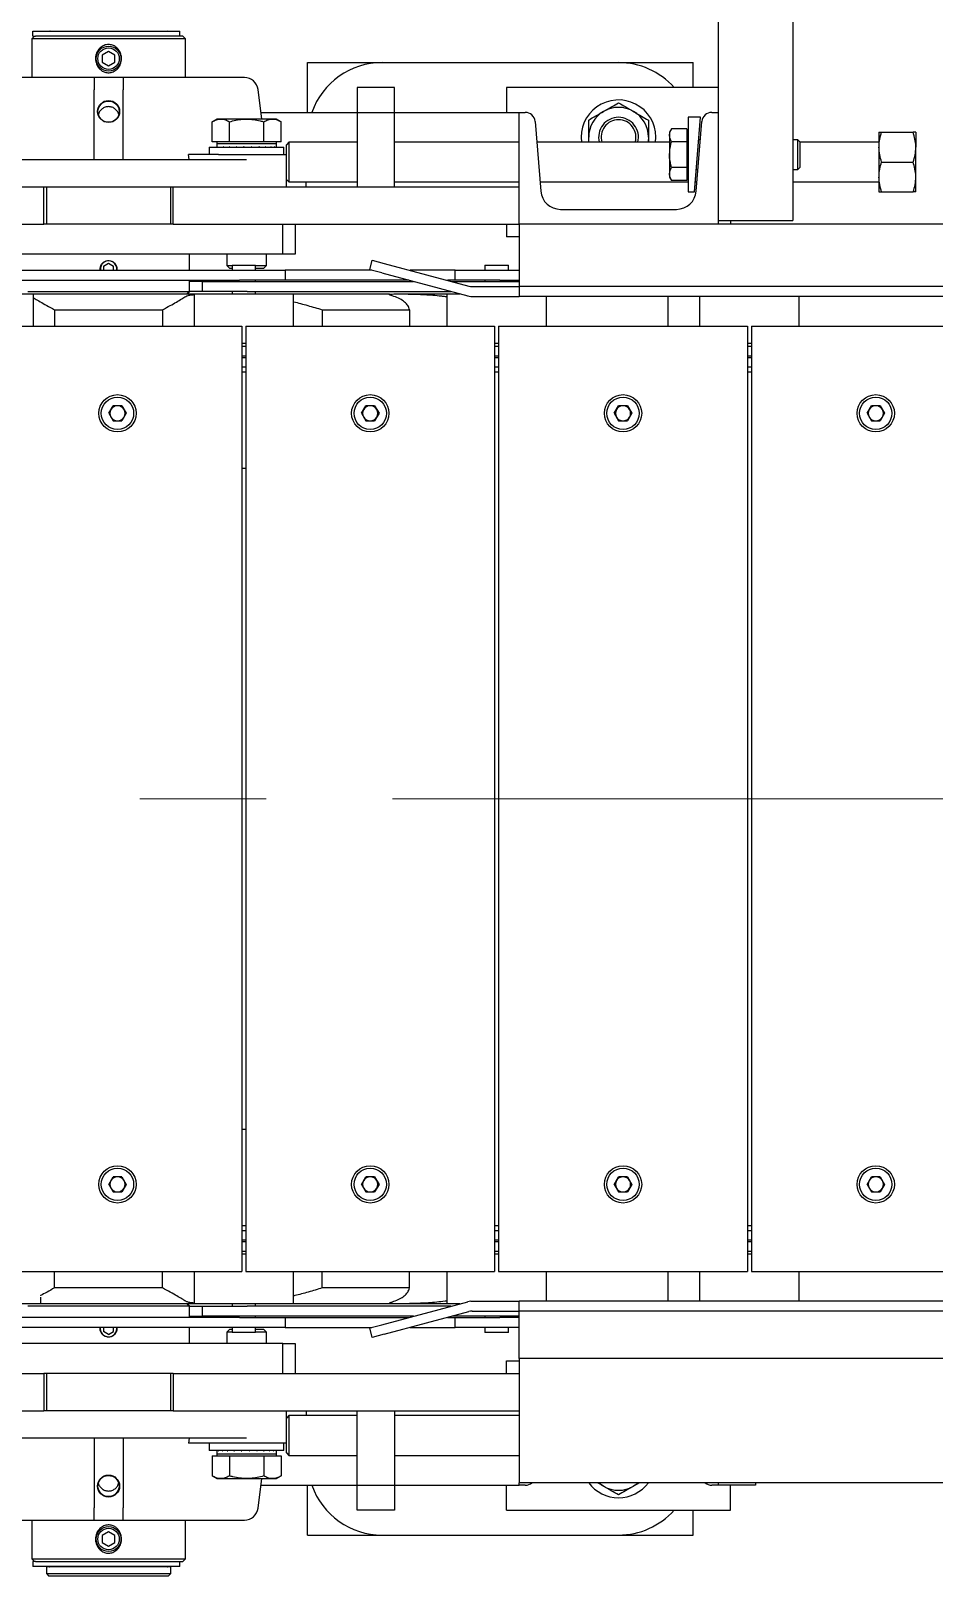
# Model space of a CAD drawing. Header units: millimetres. Extents: x 0 to 11880, y 0 to 8400.
# Drawn here: x 5912 to 6275, y 2881 to 3502 of the extents above; entities that cross this region are included whole.
import ezdxf

# ---------------------------------------------------------------- set-up
doc = ezdxf.new("R2010")
doc.units = ezdxf.units.MM
doc.header["$LTSCALE"] = 20
doc.linetypes.add('CENTERX2', pattern=[20.32, 12.7, -2.54, 2.54, -2.54])
doc.layers.add('ANNOTAZIONI', color=7, linetype='Continuous')

msp = doc.modelspace()

# ---------------------------------------------------------------- linework, layer by layer
at = {"color": 7, "linetype": 'Continuous', "lineweight": 25}
for p, q in [((6217.78, 4545.65), (6217.78, 3425.65)), ((6187.78, 4502.15), (6187.78, 3469.15)), ((5912.98, 3499.75), (5911.88, 3498.65)), ((5911.88, 3498.65), (5911.88, 3483.15)), ((5973.68, 3498.65), (5911.88, 3498.65)), ((5912.38, 3499.75), (5912.38, 3501.75)), ((5912.38, 3501.75), (5912.67, 3501.75)), ((5912.38, 3499.75), (5912.67, 3499.75)), ((5912.67, 3501.75), (5913.32, 3501.75)), ((5912.67, 3499.75), (5913.32, 3499.75)), ((5913.32, 3501.75), (5914.42, 3501.75)), ((5913.32, 3499.75), (5913.38, 3499.75)), ((5972.58, 3499.75), (5913.38, 3499.75)), ((5914.42, 3501.75), (5918, 3501.75)), ((5918, 3501.75), (5971.38, 3501.75)), ((5971.38, 3499.75), (5971.38, 3501.75)), ((5973.68, 3498.65), (5972.58, 3499.75)), ((5973.68, 3483.15), (5973.68, 3498.65)), ((5942.78, 3493.63), (5940.28, 3492.19)), ((5940.28, 3492.19), (5940.28, 3489.3)), ((5945.28, 3492.19), (5942.78, 3493.63)), ((5945.28, 3489.3), (5945.28, 3492.19)), ((5940.28, 3489.3), (5942.78, 3487.86)), ((5942.78, 3487.86), (5945.28, 3489.3)), ((6022.78, 3469.15), (6022.78, 3489.15)), ((6022.78, 3489.15), (6052.78, 3489.15)), ((6052.78, 3489.15), (6147.78, 3489.15)), ((6147.78, 3489.15), (6177.78, 3489.15)), ((6177.78, 3479.15), (6177.78, 3489.15)), ((5936.94, 3483.15), (5888.16, 3483.15)), ((5948.61, 3483.15), (5936.94, 3483.15)), ((5936.94, 3483.15), (5936.94, 3478.22)), ((5948.61, 3483.15), (5948.61, 3478.22)), ((5997.4, 3483.15), (5948.61, 3483.15)), ((6042.78, 3479.15), (6042.78, 3469.15)), ((6057.78, 3479.15), (6042.78, 3479.15)), ((6057.78, 3469.15), (6057.78, 3479.15)), ((6187.78, 3479.15), (6102.78, 3479.15)), ((6102.78, 3479.15), (6102.78, 3469.15)), ((5936.94, 3450.2), (5936.94, 3478.22)), ((5948.61, 3450.2), (5948.61, 3478.22)), ((6004.46, 3466.45), (6002.9, 3478.32)), ((6004.11, 3469.15), (6042.78, 3469.15)), ((6042.78, 3469.15), (6057.78, 3469.15)), ((6042.78, 3469.15), (6042.78, 3439.15)), ((6057.78, 3469.15), (6107.78, 3469.15)), ((6057.78, 3439.15), (6057.78, 3469.15)), ((6107.78, 3469.15), (6110.28, 3469.15)), ((6107.78, 3424.15), (6107.78, 3469.15)), ((6175.78, 3467.15), (6175.78, 3437.15)), ((6180.68, 3467.15), (6175.78, 3467.15)), ((6178.28, 3437.15), (6180.68, 3467.15)), ((6185.27, 3469.15), (6187.78, 3469.15)), ((6187.78, 3469.15), (6187.78, 3424.15)), ((5986.28, 3466.45), (5984.42, 3465.37)), ((5984.42, 3457.25), (5984.42, 3465.37)), ((5987.88, 3466.45), (5986.28, 3466.45)), ((5998.28, 3466.45), (5987.88, 3466.45)), ((5991.35, 3457.25), (5991.35, 3465.37)), ((6008.67, 3466.45), (5998.28, 3466.45)), ((6005.2, 3457.25), (6005.2, 3465.37)), ((6010.28, 3466.45), (6008.67, 3466.45)), ((6012.13, 3465.37), (6010.28, 3466.45)), ((6012.13, 3457.25), (6012.13, 3465.37)), ((6114.27, 3465.46), (6116.51, 3437.51)), ((6169.08, 3462.54), (6168.28, 3461.15)), ((6168.28, 3461.15), (6168.28, 3459.94)), ((6175.18, 3462.54), (6169.08, 3462.54)), ((6175.18, 3462.54), (6175.18, 3459.94)), ((6175.78, 3461.15), (6175.18, 3461.15)), ((6179.05, 3437.51), (6181.28, 3465.46)), ((6252.48, 3461.15), (6252.48, 3455.15)), ((6253.55, 3461.15), (6266.2, 3461.15)), ((6267.28, 3461.15), (6267.28, 3455.15)), ((5983.28, 3455.15), (5983.28, 3452.15)), ((5983.28, 3455.15), (6013.28, 3455.15)), ((5987.88, 3457.25), (5984.42, 3457.25)), ((5986.28, 3457.25), (5986.28, 3456.45)), ((5986.28, 3456.45), (5986.28, 3455.15)), ((5998.28, 3456.45), (5986.28, 3456.45)), ((5986.47, 3455.35), (5986.43, 3455.35)), ((5986.43, 3455.35), (5986.43, 3455.15)), ((5986.47, 3455.35), (5986.47, 3455.15)), ((5987.42, 3455.35), (5987.34, 3455.35)), ((5987.34, 3455.35), (5987.34, 3455.15)), ((5987.42, 3455.35), (5987.42, 3455.15)), ((5991.35, 3457.25), (5987.88, 3457.25)), ((5989.12, 3455.35), (5988.98, 3455.35)), ((5988.98, 3455.35), (5988.98, 3455.15)), ((5989.12, 3455.35), (5989.12, 3455.15)), ((5991.44, 3455.35), (5991.27, 3455.35)), ((5991.27, 3455.35), (5991.27, 3455.15)), ((5998.28, 3457.25), (5991.35, 3457.25)), ((5991.44, 3455.35), (5991.44, 3455.15)), ((5994.23, 3455.35), (5994.03, 3455.35)), ((5994.03, 3455.35), (5994.03, 3455.15)), ((5994.23, 3455.35), (5994.23, 3455.15)), ((5997.29, 3455.35), (5997.07, 3455.35)), ((5997.07, 3455.35), (5997.07, 3455.15)), ((5997.29, 3455.35), (5997.29, 3455.15)), ((6005.2, 3457.25), (5998.28, 3457.25)), ((6010.28, 3456.45), (5998.28, 3456.45)), ((6000.42, 3455.35), (6000.21, 3455.35)), ((6000.21, 3455.35), (6000.21, 3455.15)), ((6000.42, 3455.35), (6000.42, 3455.15)), ((6003.4, 3455.35), (6003.21, 3455.35)), ((6003.21, 3455.35), (6003.21, 3455.15)), ((6003.4, 3455.35), (6003.4, 3455.15)), ((6008.67, 3457.25), (6005.2, 3457.25)), ((6006.03, 3455.35), (6005.87, 3455.35)), ((6005.87, 3455.35), (6005.87, 3455.15)), ((6006.03, 3455.35), (6006.03, 3455.15)), ((6008.14, 3455.35), (6008.02, 3455.35)), ((6008.02, 3455.35), (6008.02, 3455.15)), ((6008.14, 3455.35), (6008.14, 3455.15)), ((6012.13, 3457.25), (6008.67, 3457.25)), ((6009.57, 3455.35), (6009.5, 3455.35)), ((6009.5, 3455.35), (6009.5, 3455.15)), ((6009.57, 3455.35), (6009.57, 3455.15)), ((6010.23, 3455.35), (6010.22, 3455.35)), ((6010.22, 3455.35), (6010.22, 3455.15)), ((6010.23, 3455.35), (6010.23, 3455.15)), ((6010.28, 3456.45), (6010.28, 3457.25)), ((6010.28, 3455.15), (6010.28, 3456.45)), ((6013.28, 3452.15), (6013.28, 3455.15)), ((6015.28, 3457.15), (6014.28, 3456.15)), ((6014.28, 3452.15), (6014.28, 3456.15)), ((6042.78, 3457.15), (6015.28, 3457.15)), ((6015.28, 3457.15), (6015.28, 3441.15)), ((6107.78, 3457.15), (6057.78, 3457.15)), ((6168.28, 3457.15), (6114.94, 3457.15)), ((6132.78, 3459.15), (6132.91, 3457.15)), ((6135.78, 3457.15), (6135.78, 3459.15)), ((6159.78, 3459.15), (6159.78, 3457.15)), ((6168.28, 3459.94), (6168.28, 3452.15)), ((6175.18, 3457.34), (6169.08, 3457.34)), ((6175.18, 3459.94), (6175.18, 3457.34)), ((6175.18, 3457.34), (6175.18, 3452.15)), ((6180.69, 3458.15), (6179.96, 3458.15)), ((6219.81, 3458.15), (6217.78, 3458.15)), ((6220.78, 3457.18), (6219.81, 3458.15)), ((6219.81, 3446.15), (6219.81, 3458.15)), ((6220.78, 3447.11), (6220.78, 3457.18)), ((6252.48, 3457.15), (6220.78, 3457.15)), ((6252.48, 3455.15), (6252.48, 3443.15)), ((6267.28, 3443.15), (6267.28, 3455.15)), ((5887.28, 3450.2), (5998.28, 3450.2)), ((5975.15, 3450.2), (5974.96, 3452.15)), ((5986.96, 3452.15), (5974.96, 3452.15)), ((5986.96, 3452.15), (6014.28, 3452.15)), ((6014.28, 3450.2), (6014.28, 3452.15)), ((6014.28, 3439.15), (6014.28, 3450.2)), ((6168.28, 3452.15), (6168.28, 3444.35)), ((6175.18, 3452.15), (6175.18, 3446.95)), ((6253.55, 3449.15), (6266.2, 3449.15)), ((6014.28, 3442.15), (6015.28, 3441.15)), ((6168.28, 3444.35), (6168.28, 3443.15)), ((6168.28, 3443.15), (6169.08, 3441.75)), ((6175.18, 3446.95), (6169.08, 3446.95)), ((6175.18, 3441.75), (6169.08, 3441.75)), ((6175.18, 3446.95), (6175.18, 3444.35)), ((6175.18, 3444.35), (6175.18, 3441.75)), ((6175.18, 3443.15), (6175.78, 3443.15)), ((6179, 3446.15), (6179.74, 3446.15)), ((6217.78, 3446.15), (6219.81, 3446.15)), ((6219.81, 3446.15), (6220.78, 3447.11)), ((6252.48, 3443.15), (6252.48, 3437.15)), ((6267.28, 3437.15), (6267.28, 3443.15)), ((5747.78, 3439.15), (5916.78, 3439.15)), ((5916.78, 3439.15), (5968.78, 3439.15)), ((5916.78, 3424.15), (5916.78, 3439.15)), ((5917.78, 3439.15), (5917.78, 3424.15)), ((5967.78, 3424.15), (5967.78, 3439.15)), ((5968.78, 3424.15), (5968.78, 3439.15)), ((5968.78, 3439.15), (6107.78, 3439.15)), ((6015.28, 3441.15), (6042.78, 3441.15)), ((6022.28, 3439.15), (6022.28, 3441.15)), ((6057.78, 3441.15), (6107.78, 3441.15)), ((6116.22, 3441.15), (6175.78, 3441.15)), ((6175.78, 3437.15), (6178.28, 3437.15)), ((6178.6, 3441.15), (6179.34, 3441.15)), ((6217.78, 3441.15), (6252.48, 3441.15)), ((6253.55, 3437.15), (6266.2, 3437.15)), ((6124.48, 3430.15), (6171.07, 3430.15)), ((5747.78, 3424.15), (5916.78, 3424.15)), ((5968.78, 3424.15), (5916.78, 3424.15)), ((5968.78, 3424.15), (6107.78, 3424.15)), ((6012.78, 3412.15), (6012.78, 3424.15)), ((6017.78, 3424.15), (6017.78, 3412.15)), ((6102.78, 3424.15), (6102.78, 3419.15)), ((6107.78, 3424.15), (6107.78, 3416.15)), ((6187.78, 3424.15), (6107.78, 3424.15)), ((6187.78, 3425.65), (6217.78, 3425.65)), ((7602.78, 3424.15), (6187.78, 3424.15)), ((6192.78, 3425.65), (6192.78, 3424.15)), ((6107.78, 3419.15), (6102.78, 3419.15)), ((6012.78, 3412.15), (5872.78, 3412.15)), ((5975.28, 3405.65), (5975.28, 3412.15)), ((5990.28, 3412.15), (5990.28, 3407.55)), ((6006.28, 3407.55), (6006.28, 3412.15)), ((6017.78, 3412.15), (6012.78, 3412.15)), ((6107.78, 3416.15), (6107.78, 3403.15)), ((5896.45, 3405.65), (5995.4, 3405.65)), ((5940.78, 3407.3), (5942.78, 3408.46)), ((5940.78, 3407.3), (5940.78, 3405.65)), ((5942.78, 3408.46), (5944.78, 3407.3)), ((5944.78, 3405.65), (5944.78, 3407.3)), ((5990.28, 3407.55), (5991.38, 3406.45)), ((5990.28, 3407.55), (5992.41, 3407.55)), ((5991.38, 3406.45), (5992.42, 3406.45)), ((5992.41, 3407.65), (5992.41, 3405.65)), ((5992.41, 3407.65), (5997.04, 3407.65)), ((5995.4, 3405.65), (6013.84, 3405.65)), ((5997.04, 3407.65), (6001.91, 3407.65)), ((6001.91, 3405.65), (6001.91, 3407.65)), ((6001.91, 3407.55), (6006.28, 3407.55)), ((6001.92, 3405.65), (6001.92, 3406.45)), ((6001.92, 3406.45), (6005.17, 3406.45)), ((6005.17, 3406.45), (6006.28, 3407.55)), ((6048.59, 3405.65), (6013.84, 3405.65)), ((6013.84, 3405.65), (6013.84, 3401.65)), ((6047.78, 3405.86), (6048.81, 3409.73)), ((6052.61, 3404.57), (6047.78, 3405.86)), ((6048.81, 3409.73), (6053.64, 3408.43)), ((6052.61, 3404.57), (6087.14, 3395.32)), ((6053.64, 3408.43), (6087.67, 3399.32)), ((6082.09, 3405.65), (6064.04, 3405.65)), ((6082.09, 3401.65), (6082.09, 3405.65)), ((6082.09, 3405.65), (6100.08, 3405.65)), ((6094.02, 3407.65), (6094.02, 3405.65)), ((6094.02, 3407.65), (6094.03, 3407.65)), ((6094.03, 3407.65), (6094.03, 3405.65)), ((6094.03, 3407.65), (6098.78, 3407.65)), ((6098.78, 3407.65), (6103.53, 3407.65)), ((6100.08, 3405.65), (6107.78, 3405.65)), ((6103.53, 3405.65), (6103.53, 3407.65)), ((5896.45, 3401.65), (5995.4, 3401.65)), ((5975.28, 3397.15), (5975.28, 3401.65)), ((5980.49, 3401.15), (5975.28, 3401.15)), ((5980.49, 3397.15), (5980.49, 3401.15)), ((5980.49, 3401.15), (5998.48, 3401.15)), ((5992.41, 3401.65), (5992.41, 3401.15)), ((6013.84, 3401.65), (5995.4, 3401.65)), ((5998.48, 3401.15), (6065.38, 3401.15)), ((6001.91, 3401.15), (6001.91, 3401.65)), ((6001.92, 3401.15), (6001.92, 3401.65)), ((6063.52, 3401.65), (6013.84, 3401.65)), ((6082.09, 3401.65), (6078.97, 3401.65)), ((6080.84, 3401.15), (6097.47, 3401.15)), ((6100.08, 3401.65), (6082.09, 3401.65)), ((6088.96, 3399.15), (6107.78, 3399.15)), ((6094.02, 3401.65), (6094.02, 3401.15)), ((6094.03, 3401.65), (6094.03, 3401.15)), ((6097.47, 3401.15), (6107.78, 3401.15)), ((6100.08, 3401.65), (6107.78, 3401.65)), ((6103.53, 3401.15), (6103.53, 3401.65)), ((6107.78, 3403.15), (6107.78, 3399.15)), ((10672.78, 3399.15), (6107.78, 3399.15)), ((6107.78, 3399.15), (6107.78, 3395.15)), ((5880.56, 3396.15), (5912.57, 3396.15)), ((5910.28, 3397.15), (5975.28, 3397.15)), ((5912.57, 3383.15), (5912.57, 3396.15)), ((5912.57, 3396.15), (5977.17, 3396.15)), ((5974.28, 3396.15), (5975.28, 3397.15)), ((5980.49, 3397.15), (5975.28, 3397.15)), ((5977.16, 3396.15), (5977.16, 3383.15)), ((5977.16, 3396.15), (5996.65, 3396.15)), ((5998.48, 3397.15), (5980.49, 3397.15)), ((5992.41, 3397.15), (5992.41, 3396.15)), ((5996.65, 3396.15), (6017.16, 3396.15)), ((5998.48, 3397.15), (6080.31, 3397.15)), ((6001.91, 3396.15), (6001.91, 3397.15)), ((6001.92, 3396.15), (6001.92, 3397.15)), ((6017.16, 3383.15), (6017.16, 3396.15)), ((6017.17, 3396.15), (6055.69, 3396.15)), ((6059.59, 3396.15), (6078.77, 3396.15)), ((6078.05, 3395.16), (6078.78, 3395.05)), ((6078.78, 3396.15), (6078.78, 3383.15)), ((6078.78, 3396.15), (6084.04, 3396.15)), ((6088.43, 3395.15), (6107.78, 3395.15)), ((10672.78, 3395.15), (6107.78, 3395.15)), ((6118.78, 3383.15), (6118.78, 3395.15)), ((6167.78, 3383.15), (6167.78, 3395.15)), ((6180.38, 3395.15), (6180.38, 3383.15)), ((6220.38, 3383.15), (6220.38, 3395.15)), ((5921.07, 3389.8), (5964.48, 3389.8)), ((5921.07, 3389.8), (5921.07, 3383.15)), ((5964.48, 3389.8), (5964.48, 3383.15)), ((6028.7, 3389.8), (6063.82, 3389.8)), ((6028.7, 3389.8), (6028.7, 3383.15)), ((6063.82, 3389.8), (6063.82, 3383.15)), ((5902.38, 3383.15), (5990.38, 3383.15)), ((5990.38, 3383.15), (5996.38, 3383.15)), ((5996.38, 3383.15), (5996.38, 3003.15)), ((5997.98, 3383.15), (5997.98, 3003.15)), ((5997.98, 3383.15), (6003.98, 3383.15)), ((6003.98, 3383.15), (6091.98, 3383.15)), ((6091.98, 3383.15), (6097.98, 3383.15)), ((6097.98, 3383.15), (6097.98, 3003.15)), ((6099.58, 3383.15), (6099.58, 3003.15)), ((6099.58, 3383.15), (6105.58, 3383.15)), ((6105.58, 3383.15), (6193.58, 3383.15)), ((6193.58, 3383.15), (6199.58, 3383.15)), ((6199.58, 3383.15), (6199.58, 3003.15)), ((6201.18, 3383.15), (6201.18, 3003.15)), ((6201.18, 3383.15), (6207.18, 3383.15)), ((6207.18, 3383.15), (6295.18, 3383.15)), ((5997.98, 3376.15), (5996.38, 3376.15)), ((5996.38, 3375.15), (5997.98, 3375.15)), ((6099.57, 3376.15), (6097.98, 3376.15)), ((6097.98, 3375.15), (6099.57, 3375.15)), ((6201.18, 3376.15), (6199.58, 3376.15)), ((6199.58, 3375.15), (6201.18, 3375.15)), ((5997.98, 3371.15), (5996.38, 3371.15)), ((5996.38, 3370.65), (5997.98, 3370.65)), ((6099.57, 3371.15), (6097.98, 3371.15)), ((6097.98, 3370.65), (6099.57, 3370.65)), ((6201.18, 3371.15), (6199.58, 3371.15)), ((6199.58, 3370.65), (6201.18, 3370.65)), ((5997.98, 3366.65), (5996.38, 3366.65)), ((5997.98, 3364.65), (5996.38, 3364.65)), ((6099.57, 3366.65), (6097.98, 3366.65)), ((6099.57, 3364.65), (6097.98, 3364.65)), ((6099.57, 3364.65), (6099.57, 3021.65)), ((6201.18, 3366.65), (6199.57, 3366.65)), ((6201.18, 3364.65), (6199.57, 3364.65)), ((6201.17, 3364.65), (6201.17, 3021.65)), ((5942.86, 3348.15), (5944.62, 3351.19)), ((5948.14, 3351.19), (5944.62, 3351.19)), ((5948.14, 3351.19), (5949.9, 3348.15)), ((6044.46, 3348.15), (6046.22, 3351.19)), ((6049.74, 3351.19), (6046.22, 3351.19)), ((6049.74, 3351.19), (6051.5, 3348.15)), ((6146.06, 3348.15), (6147.82, 3351.19)), ((6151.34, 3351.19), (6147.82, 3351.19)), ((6151.34, 3351.19), (6153.1, 3348.15)), ((6247.66, 3348.15), (6249.42, 3351.19)), ((6252.94, 3351.19), (6249.42, 3351.19)), ((6252.94, 3351.19), (6254.7, 3348.15)), ((5942.86, 3348.15), (5944.62, 3345.1)), ((5944.62, 3345.1), (5948.14, 3345.1)), ((5949.9, 3348.15), (5948.14, 3345.1)), ((6044.46, 3348.15), (6046.22, 3345.1)), ((6046.22, 3345.1), (6049.74, 3345.1)), ((6051.5, 3348.15), (6049.74, 3345.1)), ((6146.06, 3348.15), (6147.82, 3345.1)), ((6147.82, 3345.1), (6151.34, 3345.1)), ((6153.1, 3348.15), (6151.34, 3345.1)), ((6247.66, 3348.15), (6249.42, 3345.1)), ((6249.42, 3345.1), (6252.94, 3345.1)), ((6254.7, 3348.15), (6252.94, 3345.1)), ((5996.38, 3326.15), (5997.98, 3326.15)), ((5997.97, 3326.15), (5997.97, 3060.15)), ((5997.98, 3060.15), (5996.38, 3060.15)), ((5942.86, 3038.15), (5944.62, 3041.19)), ((5942.86, 3038.15), (5944.62, 3035.1)), ((5948.14, 3041.19), (5944.62, 3041.19)), ((5948.14, 3041.19), (5949.9, 3038.15)), ((5949.9, 3038.15), (5948.14, 3035.1)), ((6044.46, 3038.15), (6046.22, 3041.19)), ((6044.46, 3038.15), (6046.22, 3035.1)), ((6049.74, 3041.19), (6046.22, 3041.19)), ((6049.74, 3041.19), (6051.5, 3038.15)), ((6051.5, 3038.15), (6049.74, 3035.1)), ((6146.06, 3038.15), (6147.82, 3041.19)), ((6146.06, 3038.15), (6147.82, 3035.1)), ((6151.34, 3041.19), (6147.82, 3041.19)), ((6151.34, 3041.19), (6153.1, 3038.15)), ((6153.1, 3038.15), (6151.34, 3035.1)), ((6247.66, 3038.15), (6249.42, 3041.19)), ((6247.66, 3038.15), (6249.42, 3035.1)), ((6252.94, 3041.19), (6249.42, 3041.19)), ((6252.94, 3041.19), (6254.7, 3038.15)), ((6254.7, 3038.15), (6252.94, 3035.1)), ((5944.62, 3035.1), (5948.14, 3035.1)), ((6046.22, 3035.1), (6049.74, 3035.1)), ((6147.82, 3035.1), (6151.34, 3035.1)), ((6249.42, 3035.1), (6252.94, 3035.1)), ((5996.38, 3021.65), (5997.98, 3021.65)), ((5996.38, 3019.65), (5997.98, 3019.65)), ((6097.98, 3021.65), (6099.57, 3021.65)), ((6097.98, 3019.65), (6099.57, 3019.65)), ((6199.57, 3021.65), (6201.18, 3021.65)), ((6199.58, 3019.65), (6201.18, 3019.65)), ((5997.98, 3015.65), (5996.38, 3015.65)), ((5996.38, 3015.15), (5997.98, 3015.15)), ((6099.57, 3015.65), (6097.98, 3015.65)), ((6097.98, 3015.15), (6099.57, 3015.15)), ((6201.18, 3015.65), (6199.58, 3015.65)), ((6199.58, 3015.15), (6201.18, 3015.15)), ((5997.98, 3011.15), (5996.38, 3011.15)), ((5996.38, 3010.15), (5997.98, 3010.15)), ((6099.57, 3011.15), (6097.98, 3011.15)), ((6097.98, 3010.15), (6099.57, 3010.15)), ((6201.18, 3011.15), (6199.58, 3011.15)), ((6199.58, 3010.15), (6201.18, 3010.15)), ((5902.38, 3003.15), (5990.38, 3003.15)), ((5921.07, 2996.5), (5921.07, 3003.15)), ((5964.48, 2996.5), (5964.48, 3003.15)), ((5977.17, 3003.15), (5977.17, 2990.15)), ((5990.38, 3003.15), (5996.38, 3003.15)), ((5997.98, 3003.15), (6003.98, 3003.15)), ((6003.98, 3003.15), (6091.98, 3003.15)), ((6017.17, 2990.15), (6017.17, 3003.15)), ((6028.7, 2996.5), (6028.7, 3003.15)), ((6063.82, 2996.5), (6063.82, 3003.15)), ((6078.77, 3003.15), (6078.77, 2990.15)), ((6091.98, 3003.15), (6097.98, 3003.15)), ((6099.58, 3003.15), (6105.58, 3003.15)), ((6105.58, 3003.15), (6193.58, 3003.15)), ((6118.77, 2991.15), (6118.77, 3003.15)), ((6167.78, 2991.15), (6167.78, 3003.15)), ((6180.37, 3003.15), (6180.37, 2991.15)), ((6193.58, 3003.15), (6199.58, 3003.15)), ((6201.18, 3003.15), (6207.18, 3003.15)), ((6207.18, 3003.15), (6295.18, 3003.15)), ((6220.37, 2991.15), (6220.37, 3003.15)), ((5964.48, 2996.5), (5921.07, 2996.5)), ((6063.82, 2996.5), (6028.7, 2996.5)), ((5915.59, 2990.15), (5895.08, 2990.15)), ((5975.28, 2989.15), (5910.28, 2989.15)), ((5915.59, 2990.15), (5915.59, 2992.73)), ((5977.17, 2990.15), (5915.59, 2990.15)), ((5975.28, 2989.15), (5974.28, 2990.15)), ((5975.28, 2984.65), (5975.28, 2989.15)), ((5975.28, 2989.15), (5980.49, 2989.15)), ((5997.17, 2990.15), (5977.17, 2990.15)), ((5980.49, 2985.15), (5980.49, 2989.15)), ((5980.49, 2989.15), (5998.48, 2989.15)), ((5992.41, 2990.15), (5992.41, 2989.15)), ((5992.42, 2990.15), (5992.42, 2989.15)), ((6017.17, 2990.15), (5997.17, 2990.15)), ((6080.31, 2989.15), (5998.48, 2989.15)), ((6001.92, 2989.15), (6001.92, 2990.15)), ((6059.59, 2990.15), (6017.17, 2990.15)), ((6052.61, 2981.72), (6087.14, 2990.98)), ((6078.77, 2990.15), (6059.59, 2990.15)), ((6078.77, 2991.24), (6078.05, 2991.13)), ((6084.04, 2990.15), (6078.77, 2990.15)), ((6088.43, 2991.15), (6107.78, 2991.15)), ((10672.78, 2991.15), (6107.78, 2991.15)), ((6107.78, 2987.15), (6107.78, 2991.15)), ((5995.4, 2984.65), (5896.45, 2984.65)), ((5975.28, 2985.15), (5980.49, 2985.15)), ((5998.48, 2985.15), (5980.49, 2985.15)), ((5992.41, 2985.15), (5992.41, 2984.65)), ((5992.42, 2985.15), (5992.42, 2984.65)), ((5995.4, 2984.65), (6013.84, 2984.65)), ((6065.38, 2985.15), (5998.48, 2985.15)), ((6001.92, 2984.65), (6001.92, 2985.15)), ((6013.84, 2984.65), (6013.84, 2980.65)), ((6013.84, 2984.65), (6063.52, 2984.65)), ((6053.64, 2977.86), (6087.67, 2986.98)), ((6078.97, 2984.65), (6082.09, 2984.65)), ((6097.47, 2985.15), (6080.84, 2985.15)), ((6082.09, 2984.65), (6100.08, 2984.65)), ((6082.09, 2980.65), (6082.09, 2984.65)), ((6088.96, 2987.15), (6107.78, 2987.15)), ((6094.02, 2985.15), (6094.02, 2984.65)), ((6107.78, 2985.15), (6097.47, 2985.15)), ((6107.78, 2984.65), (6100.08, 2984.65)), ((6103.52, 2984.65), (6103.52, 2985.15)), ((6103.53, 2984.65), (6103.53, 2985.15)), ((10672.78, 2987.15), (6107.78, 2987.15)), ((6107.78, 2983.15), (6107.78, 2987.15)), ((6107.78, 2970.15), (6107.78, 2983.15)), ((5995.4, 2980.65), (5896.45, 2980.65)), ((5940.78, 2980.65), (5940.78, 2978.99)), ((5942.78, 2977.84), (5940.78, 2978.99)), ((5942.78, 2977.84), (5944.78, 2978.99)), ((5944.78, 2978.99), (5944.78, 2980.65)), ((5975.28, 2974.15), (5975.28, 2980.65)), ((5991.38, 2979.85), (5990.28, 2978.74)), ((5990.28, 2978.74), (5990.28, 2974.15)), ((5992.42, 2978.74), (5990.28, 2978.74)), ((5992.42, 2979.85), (5991.38, 2979.85)), ((5992.41, 2980.65), (5992.41, 2979.85)), ((5992.42, 2980.65), (5992.42, 2978.65)), ((5997.17, 2978.65), (5992.42, 2978.65)), ((6013.84, 2980.65), (5995.4, 2980.65)), ((6001.92, 2978.65), (5997.17, 2978.65)), ((6001.92, 2978.65), (6001.92, 2980.65)), ((6005.17, 2979.85), (6001.92, 2979.85)), ((6006.28, 2978.74), (6001.92, 2978.74)), ((6006.28, 2978.74), (6005.17, 2979.85)), ((6006.28, 2974.15), (6006.28, 2978.74)), ((6013.84, 2980.65), (6048.59, 2980.65)), ((6047.78, 2980.43), (6052.61, 2981.72)), ((6048.81, 2976.56), (6047.78, 2980.43)), ((6053.64, 2977.86), (6048.81, 2976.56)), ((6064.04, 2980.65), (6082.09, 2980.65)), ((6100.08, 2980.65), (6082.09, 2980.65)), ((6094.02, 2980.65), (6094.02, 2978.65)), ((6098.77, 2978.65), (6094.02, 2978.65)), ((6103.52, 2978.65), (6098.77, 2978.65)), ((6107.78, 2980.65), (6100.08, 2980.65)), ((6103.52, 2978.65), (6103.52, 2980.65)), ((6103.53, 2978.65), (6103.52, 2978.65)), ((6103.53, 2978.65), (6103.53, 2980.65)), ((6012.78, 2974.15), (5872.78, 2974.15)), ((6012.78, 2962.15), (6012.78, 2974.15)), ((6012.78, 2974.15), (6017.78, 2974.15)), ((6017.78, 2974.15), (6017.78, 2962.15)), ((6107.78, 2968.15), (6107.78, 2970.15)), ((6102.78, 2967.15), (6107.78, 2967.15)), ((6102.78, 2962.15), (6102.78, 2967.15)), ((10672.78, 2968.15), (6107.78, 2968.15)), ((6107.78, 2968.15), (6107.78, 2918.15)), ((5747.78, 2962.15), (5916.78, 2962.15)), ((5916.78, 2962.15), (5916.78, 2947.15)), ((5968.78, 2962.15), (5916.78, 2962.15)), ((5917.78, 2962.15), (5917.78, 2947.15)), ((5967.78, 2947.15), (5967.78, 2962.15)), ((5968.78, 2962.15), (5968.78, 2947.15)), ((5968.78, 2962.15), (6107.78, 2962.15)), ((5747.78, 2947.15), (5916.78, 2947.15)), ((5968.78, 2947.15), (5916.78, 2947.15)), ((5968.78, 2947.15), (6107.78, 2947.15)), ((6014.28, 2936.1), (6014.28, 2947.15)), ((6015.28, 2945.15), (6014.28, 2944.15)), ((6042.78, 2945.15), (6015.28, 2945.15)), ((6015.28, 2945.15), (6015.28, 2929.15)), ((6022.28, 2947.15), (6022.28, 2945.15)), ((6042.78, 2917.15), (6042.78, 2947.15)), ((6057.78, 2947.15), (6057.78, 2917.15)), ((6107.78, 2945.15), (6057.78, 2945.15)), ((5998.28, 2936.1), (5887.28, 2936.1)), ((5936.94, 2936.1), (5936.94, 2908.07)), ((5948.61, 2936.1), (5948.61, 2908.07)), ((5975.15, 2936.1), (5974.96, 2934.15)), ((5986.96, 2934.15), (5974.96, 2934.15)), ((5983.28, 2934.15), (5983.28, 2931.15)), ((6014.28, 2934.15), (5986.96, 2934.15)), ((6013.28, 2931.15), (6013.28, 2934.15)), ((6014.28, 2934.15), (6014.28, 2936.1)), ((6014.28, 2930.15), (6014.28, 2934.15)), ((6013.28, 2931.15), (5983.28, 2931.15)), ((5984.42, 2929.05), (5984.42, 2920.92)), ((5984.42, 2929.05), (5987.88, 2929.05)), ((5986.28, 2931.15), (5986.28, 2929.85)), ((5986.28, 2929.85), (5986.28, 2929.05)), ((5986.28, 2929.85), (5998.28, 2929.85)), ((5986.32, 2930.95), (5986.32, 2931.15)), ((5986.32, 2930.95), (5986.34, 2930.95)), ((5986.34, 2930.95), (5986.34, 2931.15)), ((5986.98, 2930.95), (5986.98, 2931.15)), ((5986.98, 2930.95), (5987.05, 2930.95)), ((5987.05, 2930.95), (5987.05, 2931.15)), ((5987.88, 2929.05), (5991.35, 2929.05)), ((5988.41, 2930.95), (5988.41, 2931.15)), ((5988.41, 2930.95), (5988.54, 2930.95)), ((5988.54, 2930.95), (5988.54, 2931.15)), ((5990.52, 2930.95), (5990.52, 2931.15)), ((5990.52, 2930.95), (5990.68, 2930.95)), ((5990.68, 2930.95), (5990.68, 2931.15)), ((5991.35, 2929.05), (5991.35, 2920.92)), ((5991.35, 2929.05), (5998.28, 2929.05)), ((5993.15, 2930.95), (5993.15, 2931.15)), ((5993.15, 2930.95), (5993.35, 2930.95)), ((5993.35, 2930.95), (5993.35, 2931.15)), ((5996.14, 2930.95), (5996.14, 2931.15)), ((5996.14, 2930.95), (5996.35, 2930.95)), ((5996.35, 2930.95), (5996.35, 2931.15)), ((5998.28, 2929.85), (6010.28, 2929.85)), ((5998.28, 2929.05), (6005.2, 2929.05)), ((5999.26, 2930.95), (5999.26, 2931.15)), ((5999.26, 2930.95), (5999.48, 2930.95)), ((5999.48, 2930.95), (5999.48, 2931.15)), ((6002.33, 2930.95), (6002.33, 2931.15)), ((6002.33, 2930.95), (6002.53, 2930.95)), ((6002.53, 2930.95), (6002.53, 2931.15)), ((6005.11, 2930.95), (6005.11, 2931.15)), ((6005.11, 2930.95), (6005.29, 2930.95)), ((6005.2, 2929.05), (6005.2, 2920.92)), ((6005.2, 2929.05), (6008.67, 2929.05)), ((6005.29, 2930.95), (6005.29, 2931.15)), ((6007.43, 2930.95), (6007.43, 2931.15)), ((6007.43, 2930.95), (6007.57, 2930.95)), ((6007.57, 2930.95), (6007.57, 2931.15)), ((6008.67, 2929.05), (6012.13, 2929.05)), ((6009.13, 2930.95), (6009.13, 2931.15)), ((6009.13, 2930.95), (6009.22, 2930.95)), ((6009.22, 2930.95), (6009.22, 2931.15)), ((6010.08, 2930.95), (6010.08, 2931.15)), ((6010.08, 2930.95), (6010.12, 2930.95)), ((6010.12, 2930.95), (6010.12, 2931.15)), ((6010.28, 2929.85), (6010.28, 2931.15)), ((6010.28, 2929.05), (6010.28, 2929.85)), ((6012.13, 2929.05), (6012.13, 2920.92)), ((6014.28, 2930.15), (6015.28, 2929.15)), ((6015.28, 2929.15), (6042.78, 2929.15)), ((6057.78, 2929.15), (6107.78, 2929.15)), ((5984.42, 2920.92), (5986.28, 2919.85)), ((6010.28, 2919.85), (6012.13, 2920.92)), ((5986.28, 2919.85), (5987.88, 2919.85)), ((5987.88, 2919.85), (5998.28, 2919.85)), ((5998.28, 2919.85), (6008.67, 2919.85)), ((6002.9, 2907.97), (6004.46, 2919.85)), ((6004.11, 2917.15), (6042.78, 2917.15)), ((6008.67, 2919.85), (6010.28, 2919.85)), ((6022.78, 2897.15), (6022.78, 2917.15)), ((6042.78, 2917.15), (6057.78, 2917.15)), ((6042.78, 2907.15), (6042.78, 2917.15)), ((6057.78, 2917.15), (6107.78, 2917.15)), ((6057.78, 2917.15), (6057.78, 2907.15)), ((6102.78, 2907.15), (6102.78, 2917.15)), ((6107.78, 2917.15), (6107.78, 2918.15)), ((10672.78, 2918.15), (6107.78, 2918.15)), ((6110.28, 2917.15), (6107.78, 2917.15)), ((6156.19, 2918.15), (6153.78, 2916.75)), ((6187.78, 2917.15), (6185.27, 2917.15)), ((6187.78, 2918.15), (6187.78, 2917.15)), ((6202.78, 2917.15), (6187.78, 2917.15)), ((6192.78, 2907.15), (6192.78, 2917.15)), ((6202.78, 2918.15), (6202.78, 2917.15)), ((5936.94, 2903.15), (5936.94, 2908.07)), ((5948.61, 2903.15), (5948.61, 2908.07)), ((5888.16, 2903.15), (5936.94, 2903.15)), ((5911.88, 2903.15), (5911.88, 2887.65)), ((5936.94, 2903.15), (5948.61, 2903.15)), ((5948.61, 2903.15), (5997.4, 2903.15)), ((5973.68, 2887.65), (5973.68, 2903.15)), ((6057.78, 2907.15), (6042.78, 2907.15)), ((6102.78, 2907.15), (6192.78, 2907.15)), ((6177.78, 2897.15), (6177.78, 2907.15)), ((5942.78, 2898.43), (5940.28, 2896.99)), ((5940.28, 2896.99), (5940.28, 2894.1)), ((5945.28, 2896.99), (5942.78, 2898.43)), ((5945.28, 2894.1), (5945.28, 2896.99)), ((6022.78, 2897.15), (6052.78, 2897.15)), ((6052.78, 2897.15), (6147.78, 2897.15)), ((6147.78, 2897.15), (6177.78, 2897.15)), ((5940.28, 2894.1), (5942.78, 2892.66)), ((5942.78, 2892.66), (5945.28, 2894.1)), ((5911.88, 2887.65), (5912.98, 2886.55)), ((5911.88, 2887.65), (5973.68, 2887.65)), ((5912.38, 2886.55), (5912.38, 2884.55)), ((5912.67, 2886.55), (5912.38, 2886.55)), ((5912.67, 2884.55), (5912.38, 2884.55)), ((5913.32, 2886.55), (5912.67, 2886.55)), ((5913.32, 2884.55), (5912.67, 2884.55)), ((5913.38, 2886.55), (5913.32, 2886.55)), ((5914.42, 2884.55), (5913.32, 2884.55)), ((5913.38, 2886.55), (5972.58, 2886.55)), ((5918, 2884.55), (5914.42, 2884.55)), ((5917.78, 2884.4), (5917.78, 2881.65)), ((5967.78, 2884.4), (5917.78, 2884.4)), ((5971.38, 2884.55), (5918, 2884.55)), ((5967.78, 2881.65), (5967.78, 2884.4)), ((5971.38, 2884.55), (5971.38, 2886.55)), ((5972.58, 2886.55), (5973.68, 2887.65)), ((5917.78, 2881.65), (5918.78, 2880.65)), ((5917.78, 2881.65), (5967.78, 2881.65)), ((5966.78, 2880.65), (5918.78, 2880.65)), ((5966.78, 2880.65), (5967.78, 2881.65))]:
    msp.add_line(p, q, dxfattribs=at)
at = {"color": 7, "linetype": 'Continuous', "lineweight": 25, "flags": 128}
for points in [[(6135.94, 3457.15), (6135.88, 3457.58), (6135.78, 3459.15)], [(6159.78, 3459.15), (6159.67, 3457.58), (6159.61, 3457.15)], [(6141.78, 2916.75), (6140.47, 2917.63), (6139.84, 2918.15)], [(6155.71, 2918.15), (6155.08, 2917.63), (6153.78, 2916.75)]]:
    msp.add_lwpolyline(points, dxfattribs=at)
at = {"color": 7, "linetype": 'Continuous', "lineweight": 25}
for centre, radius in [((5942.78, 3490.75), 5), ((5942.78, 3490.75), 4.32), ((5942.78, 3469.49), 4.44), ((5942.8, 3469.44), 4.26), ((5946.38, 3348.15), 7.5), ((6047.98, 3348.15), 7.5), ((6149.58, 3348.15), 7.5), ((6251.18, 3348.15), 7.5), ((5946.38, 3348.15), 6.5), ((6047.98, 3348.15), 6.5), ((6149.58, 3348.15), 6.5), ((6251.18, 3348.15), 6.5), ((5946.38, 3038.15), 7.5), ((5946.38, 3038.15), 6.5), ((6047.98, 3038.15), 7.5), ((6047.98, 3038.15), 6.5), ((6149.58, 3038.15), 7.5), ((6149.58, 3038.15), 6.5), ((6251.18, 3038.15), 7.5), ((6251.18, 3038.15), 6.5), ((5942.77, 2916.81), 4.44), ((5942.75, 2916.85), 4.26), ((5942.78, 2895.55), 5), ((5942.78, 2895.55), 4.32)]:
    msp.add_circle(centre, radius, dxfattribs=at)
for centre, radius, start, end in [((5919.06, 3501.68), 0.215, 17.59734, 90), ((5966.49, 3501.68), 0.215, 90, 162.40266), ((6052.78, 3459.15), 30, 90, 160.52878), ((6147.78, 3459.15), 30, 41.81031, 90), ((5997.4, 3477.6), 5.55, 7.5, 90), ((6147.78, 3459.15), 15, 352.33774, 180), ((6110.28, 3465.15), 4, 4.57, 90), ((6147.78, 3459.15), 12, 120, 180), ((6147.78, 3459.15), 8, 90, 194.47751), ((6147.78, 3459.15), 12, 60, 120), ((6147.78, 3459.15), 8, 345.52249, 90), ((6147.78, 3459.15), 12, 0, 60), ((6185.27, 3465.15), 4, 90, 175.43), ((6147.78, 3459.15), 7, 90, 196.60155), ((6147.78, 3459.15), 7, 343.39845, 90), ((6124.48, 3438.15), 8, 184.57, 270), ((6171.07, 3438.15), 8, 270, 355.43), ((5942.78, 3406.15), 3.31, 351.31047, 188.68953), ((6088.96, 3404.15), 5, 255, 270), ((6088.43, 3400.15), 5, 255, 270), ((5946.38, 3348.15), 3.05, 150, 210), ((5946.38, 3348.15), 3.05, 90, 150), ((5946.38, 3348.15), 3.05, 30, 90), ((5946.38, 3348.15), 3.05, 330, 30), ((6047.98, 3348.15), 3.05, 150, 210), ((6047.98, 3348.15), 3.05, 90, 150), ((6047.98, 3348.15), 3.05, 30, 90), ((6047.98, 3348.15), 3.05, 330, 30), ((6149.58, 3348.15), 3.05, 150, 210), ((6149.58, 3348.15), 3.05, 90, 150), ((6149.58, 3348.15), 3.05, 30, 90), ((6149.58, 3348.15), 3.05, 330, 30), ((6251.18, 3348.15), 3.05, 150, 210), ((6251.18, 3348.15), 3.05, 90, 150), ((6251.18, 3348.15), 3.05, 30, 90), ((6251.18, 3348.15), 3.05, 330, 30), ((5946.38, 3348.15), 3.05, 210, 270), ((5946.38, 3348.15), 3.05, 270, 330), ((6047.98, 3348.15), 3.05, 210, 270), ((6047.98, 3348.15), 3.05, 270, 330), ((6149.58, 3348.15), 3.05, 210, 270), ((6149.58, 3348.15), 3.05, 270, 330), ((6251.18, 3348.15), 3.05, 210, 270), ((6251.18, 3348.15), 3.05, 270, 330), ((5946.38, 3038.15), 3.05, 150, 210), ((5946.38, 3038.15), 3.05, 90, 150), ((5946.38, 3038.15), 3.05, 30, 90), ((5946.38, 3038.15), 3.05, 330, 30), ((6047.98, 3038.15), 3.05, 150, 210), ((6047.98, 3038.15), 3.05, 90, 150), ((6047.98, 3038.15), 3.05, 30, 90), ((6047.98, 3038.15), 3.05, 330, 30), ((6149.58, 3038.15), 3.05, 150, 210), ((6149.58, 3038.15), 3.05, 90, 150), ((6149.58, 3038.15), 3.05, 30, 90), ((6149.58, 3038.15), 3.05, 330, 30), ((6251.18, 3038.15), 3.05, 150, 210), ((6251.18, 3038.15), 3.05, 90, 150), ((6251.18, 3038.15), 3.05, 30, 90), ((6251.18, 3038.15), 3.05, 330, 30), ((5946.38, 3038.15), 3.05, 210, 270), ((5946.38, 3038.15), 3.05, 270, 330), ((6047.98, 3038.15), 3.05, 210, 270), ((6047.98, 3038.15), 3.05, 270, 330), ((6149.58, 3038.15), 3.05, 210, 270), ((6149.58, 3038.15), 3.05, 270, 330), ((6251.18, 3038.15), 3.05, 210, 270), ((6251.18, 3038.15), 3.05, 270, 330), ((6088.43, 2986.15), 5, 90, 105), ((6088.96, 2982.15), 5, 90, 105), ((5942.78, 2980.15), 3.31, 171.31047, 210), ((5942.78, 2980.15), 3.31, 210, 8.68953), ((6052.78, 2927.15), 30, 199.47122, 270), ((6110.28, 2921.15), 4, 270, 311.40962), ((6147.78, 2927.15), 15, 216.8699, 323.1301), ((6147.78, 2927.15), 12, 240, 300), ((6185.27, 2921.15), 4, 228.59038, 270), ((5997.4, 2908.7), 5.55, 270, 352.5), ((6147.78, 2927.15), 30, 270, 318.18969), ((5919.06, 2884.61), 0.215, 270, 342.40266), ((5966.49, 2884.61), 0.215, 197.59734, 270)]:
    msp.add_arc(centre, radius, start, end, dxfattribs=at)
for points, knots in [([(5939.28, 3486.53), (5938.93, 3486.94), (5938.16, 3487.83), (5937.55, 3489.61), (5937.49, 3491.61), (5938.1, 3493.56), (5939.32, 3495.16), (5940.94, 3496.18), (5942.7, 3496.52), (5944.36, 3496.25), (5945.83, 3495.46), (5947.03, 3494.2), (5947.85, 3492.53), (5948.11, 3490.57), (5947.73, 3488.57), (5946.7, 3486.82), (5945.19, 3485.58), (5943.44, 3485.01), (5941.74, 3485.09), (5940.31, 3485.65), (5939.59, 3486.26), (5939.28, 3486.53)], [0, 0, 0, 0, 0.047464, 0.102928, 0.161192, 0.220499, 0.27911, 0.334759, 0.38563, 0.432893, 0.479913, 0.529716, 0.583677, 0.641157, 0.700308, 0.759369, 0.81631, 0.868849, 0.917011, 0.963717, 1, 1, 1, 1]), ([(6141.78, 3469.54), (6141.92, 3469.62), (6142.99, 3470.24), (6145.03, 3471.41), (6146.85, 3472.47), (6147.78, 3473)], [0, 0, 0, 0, 0.070099, 0.530789, 1, 1, 1, 1]), ([(6147.78, 3473), (6148.75, 3472.44), (6150.72, 3471.3), (6152.75, 3470.13), (6153.78, 3469.54)], [0, 0, 0, 0, 0.495458, 1, 1, 1, 1]), ([(5946.89, 3468.28), (5946.89, 3468.3), (5946.83, 3468.8), (5946.28, 3469.7), (5945.27, 3470.74), (5943.92, 3471.37), (5942.47, 3471.51), (5941.05, 3471.16), (5939.84, 3470.36), (5939.01, 3469.37), (5938.81, 3468.62), (5938.73, 3468.34)], [0, 0, 0, 0, 0.00588, 0.138418, 0.270348, 0.401225, 0.531078, 0.660371, 0.789793, 0.919971, 1, 1, 1, 1]), ([(6135.78, 3466.07), (6136.75, 3466.64), (6138.72, 3467.77), (6140.75, 3468.95), (6141.78, 3469.54)], [0, 0, 0, 0, 0.495458, 1, 1, 1, 1]), ([(6153.78, 3469.54), (6153.92, 3469.46), (6154.99, 3468.83), (6157.03, 3467.66), (6158.85, 3466.61), (6159.78, 3466.07)], [0, 0, 0, 0, 0.070099, 0.530789, 1, 1, 1, 1]), ([(5984.42, 3465.37), (5984.98, 3465.67), (5986.12, 3466.28), (5987.29, 3466.39), (5987.88, 3466.45)], [0, 0, 0, 0, 0.495458, 1, 1, 1, 1]), ([(5987.88, 3466.45), (5987.97, 3466.45), (5988.59, 3466.44), (5989.76, 3466.2), (5990.81, 3465.65), (5991.35, 3465.37)], [0, 0, 0, 0, 0.070099, 0.530789, 1, 1, 1, 1]), ([(5991.35, 3465.37), (5993.1, 3465.81), (5995.39, 3466.38), (5997.73, 3466.43), (5998.28, 3466.45)], [0, 0, 0, 0, 0.7676328, 1, 1, 1, 1]), ([(5998.28, 3466.45), (5999.19, 3466.41), (6001.04, 3466.34), (6003.35, 3465.88), (6004.73, 3465.51), (6005.2, 3465.37)], [0, 0, 0, 0, 0.391368, 0.788636, 1, 1, 1, 1]), ([(6005.2, 3465.37), (6005.77, 3465.67), (6006.9, 3466.28), (6008.08, 3466.39), (6008.67, 3466.45)], [0, 0, 0, 0, 0.495458, 1, 1, 1, 1]), ([(6008.67, 3466.45), (6008.75, 3466.45), (6009.37, 3466.44), (6010.54, 3466.2), (6011.6, 3465.65), (6012.13, 3465.37)], [0, 0, 0, 0, 0.070099, 0.530789, 1, 1, 1, 1]), ([(6135.78, 3459.15), (6135.78, 3459.78), (6135.78, 3462.12), (6135.78, 3464.4), (6135.78, 3466.07)], [0, 0, 0, 0, 0.268634, 1, 1, 1, 1]), ([(6159.78, 3466.07), (6159.78, 3464.4), (6159.78, 3462.12), (6159.78, 3459.78), (6159.78, 3459.15)], [0, 0, 0, 0, 0.731366, 1, 1, 1, 1]), ([(6168.28, 3459.94), (6168.28, 3460), (6168.28, 3460.47), (6168.46, 3461.35), (6168.87, 3462.14), (6169.08, 3462.54)], [0, 0, 0, 0, 0.07009, 0.530784, 1, 1, 1, 1]), ([(6252.48, 3455.15), (6252.48, 3455.29), (6252.49, 3456.37), (6252.72, 3458.4), (6253.27, 3460.22), (6253.55, 3461.15)], [0, 0, 0, 0, 0.070099, 0.530789, 1, 1, 1, 1]), ([(6252.48, 3461.15), (6252.49, 3461.15), (6252.55, 3461.15), (6253.13, 3461.15), (6253.55, 3461.15)], [0, 0, 0, 0, 0.268634, 1, 1, 1, 1]), ([(6267.28, 3455.15), (6267.27, 3455.29), (6267.26, 3456.37), (6267.03, 3458.4), (6266.48, 3460.22), (6266.2, 3461.15)], [0, 0, 0, 0, 0.070099, 0.530789, 1, 1, 1, 1]), ([(6267.28, 3461.15), (6267.26, 3461.15), (6267.2, 3461.15), (6266.62, 3461.15), (6266.2, 3461.15)], [0, 0, 0, 0, 0.268634, 1, 1, 1, 1]), ([(6169.08, 3457.34), (6168.85, 3457.76), (6168.4, 3458.62), (6168.32, 3459.5), (6168.28, 3459.94)], [0, 0, 0, 0, 0.495458, 1, 1, 1, 1]), ([(6168.28, 3452.15), (6168.38, 3453.56), (6168.51, 3455.32), (6168.99, 3457.01), (6169.08, 3457.34)], [0, 0, 0, 0, 0.8036473, 1, 1, 1, 1]), ([(6253.55, 3449.15), (6253.25, 3450.12), (6252.64, 3452.09), (6252.53, 3454.12), (6252.48, 3455.15)], [0, 0, 0, 0, 0.495458, 1, 1, 1, 1]), ([(6266.2, 3449.15), (6266.5, 3450.12), (6267.11, 3452.09), (6267.22, 3454.12), (6267.28, 3455.15)], [0, 0, 0, 0, 0.495458, 1, 1, 1, 1]), ([(6169.08, 3446.95), (6168.75, 3448.29), (6168.32, 3450), (6168.28, 3451.76), (6168.28, 3452.15)], [0, 0, 0, 0, 0.779636, 1, 1, 1, 1]), ([(6252.48, 3443.15), (6252.48, 3443.29), (6252.49, 3444.37), (6252.72, 3446.4), (6253.27, 3448.22), (6253.55, 3449.15)], [0, 0, 0, 0, 0.070099, 0.530789, 1, 1, 1, 1]), ([(6267.28, 3443.15), (6267.27, 3443.29), (6267.26, 3444.37), (6267.03, 3446.4), (6266.48, 3448.22), (6266.2, 3449.15)], [0, 0, 0, 0, 0.0700986, 0.5307888, 1, 1, 1, 1]), ([(6168.28, 3444.35), (6168.28, 3444.41), (6168.28, 3444.88), (6168.46, 3445.76), (6168.87, 3446.55), (6169.08, 3446.95)], [0, 0, 0, 0, 0.07009, 0.530784, 1, 1, 1, 1]), ([(6169.08, 3441.75), (6168.85, 3442.18), (6168.4, 3443.03), (6168.32, 3443.91), (6168.28, 3444.35)], [0, 0, 0, 0, 0.495458, 1, 1, 1, 1]), ([(6253.55, 3437.15), (6253.25, 3438.12), (6252.64, 3440.09), (6252.53, 3442.12), (6252.48, 3443.15)], [0, 0, 0, 0, 0.495458, 1, 1, 1, 1]), ([(6266.2, 3437.15), (6266.5, 3438.12), (6267.11, 3440.09), (6267.22, 3442.12), (6267.28, 3443.15)], [0, 0, 0, 0, 0.495458, 1, 1, 1, 1]), ([(6252.48, 3437.15), (6252.49, 3437.15), (6252.55, 3437.15), (6253.13, 3437.15), (6253.55, 3437.15)], [0, 0, 0, 0, 0.268634, 1, 1, 1, 1]), ([(6267.28, 3437.15), (6267.26, 3437.15), (6267.2, 3437.15), (6266.62, 3437.15), (6266.2, 3437.15)], [0, 0, 0, 0, 0.268634, 1, 1, 1, 1]), ([(5939.45, 3405.65), (5939.41, 3405.94), (5939.33, 3406.62), (5939.66, 3407.65), (5940.32, 3408.6), (5941.27, 3409.27), (5942.39, 3409.59), (5943.55, 3409.52), (5944.62, 3409.08), (5945.49, 3408.3), (5946.03, 3407.29), (5946.24, 3406.35), (5946.13, 3405.81), (5946.09, 3405.65)], [0, 0, 0, 0, 0.076078, 0.173589, 0.271294, 0.369468, 0.467658, 0.565385, 0.662896, 0.760766, 0.859019, 0.957079, 1, 1, 1, 1]), ([(5912.57, 3394.64), (5912.79, 3394.5), (5913.5, 3394.05), (5915.28, 3393), (5917.84, 3391.54), (5919.99, 3390.38), (5921.07, 3389.8)], [0, 0, 0, 0, 0.127945, 0.41272, 0.70513, 1, 1, 1, 1]), ([(5964.48, 3389.8), (5965.52, 3390.35), (5967.6, 3391.47), (5970.16, 3392.94), (5972.33, 3394.22), (5973.32, 3394.85), (5973.82, 3395.16)], [0, 0, 0, 0, 0.244841, 0.491556, 0.744588, 1, 1, 1, 1]), ([(5973.82, 3395.16), (5974.11, 3395.29), (5974.71, 3395.55), (5975.89, 3395.77), (5976.87, 3395.85), (5977.16, 3395.87)], [0, 0, 0, 0, 0.407697, 0.82724, 1, 1, 1, 1]), ([(6017.16, 3393), (6017.19, 3393), (6018.99, 3392.57), (6022.82, 3391.52), (6026.73, 3390.37), (6028.7, 3389.8)], [0, 0, 0, 0, 0.007298, 0.50157, 1, 1, 1, 1]), ([(6057.42, 3395.16), (6057.03, 3395.29), (6056.22, 3395.55), (6055.69, 3395.81), (6055.69, 3395.98), (6056.26, 3396.08), (6057.39, 3396.13), (6058.62, 3396.15), (6059.43, 3396.15), (6059.59, 3396.15)], [0, 0, 0, 0, 0.157971, 0.320532, 0.478508, 0.641049, 0.79936, 0.962224, 1, 1, 1, 1]), ([(6063.82, 3389.8), (6063.61, 3390.35), (6063.18, 3391.47), (6061.84, 3392.94), (6060.01, 3394.22), (6058.29, 3394.85), (6057.42, 3395.16)], [0, 0, 0, 0, 0.244841, 0.491556, 0.744588, 1, 1, 1, 1]), ([(6059.59, 3396.15), (6060.21, 3396.14), (6061.46, 3396.14), (6063.85, 3396.11), (6066.64, 3396.03), (6069.8, 3395.9), (6073.15, 3395.68), (6075.92, 3395.42), (6077.56, 3395.22), (6078.05, 3395.16)], [0, 0, 0, 0, 0.140838, 0.284844, 0.443856, 0.607505, 0.766014, 0.929165, 1, 1, 1, 1]), ([(5921.07, 2996.5), (5920.04, 2995.94), (5917.99, 2994.83), (5916.15, 2993.8), (5915.44, 2993.38), (5915.42, 2993.36)], [0, 0, 0, 0, 0.490725, 0.985205, 1, 1, 1, 1]), ([(5973.82, 2991.13), (5973.35, 2991.43), (5972.4, 2992.03), (5970.29, 2993.29), (5967.71, 2994.76), (5965.56, 2995.91), (5964.48, 2996.5)], [0, 0, 0, 0, 0.244509, 0.49122, 0.744545, 1, 1, 1, 1]), ([(6028.7, 2996.5), (6026.81, 2995.94), (6023.04, 2994.83), (6019.2, 2993.77), (6017.32, 2993.33), (6017.17, 2993.3)], [0, 0, 0, 0, 0.477919, 0.959496, 1, 1, 1, 1]), ([(6057.42, 2991.13), (6058.25, 2991.43), (6059.92, 2992.03), (6061.76, 2993.29), (6063.15, 2994.76), (6063.6, 2995.91), (6063.82, 2996.5)], [0, 0, 0, 0, 0.244509, 0.49122, 0.744545, 1, 1, 1, 1]), ([(5977.17, 2990.41), (5977.17, 2990.41), (5976.44, 2990.45), (5975.38, 2990.62), (5974.32, 2990.87), (5973.94, 2991.07), (5973.82, 2991.13)], [0, 0, 0, 0, 0.00125, 0.404593, 0.819746, 1, 1, 1, 1]), ([(6059.59, 2990.15), (6059.04, 2990.15), (6057.92, 2990.15), (6056.7, 2990.19), (6055.88, 2990.26), (6055.61, 2990.39), (6055.92, 2990.61), (6056.61, 2990.87), (6057.23, 2991.07), (6057.42, 2991.13)], [0, 0, 0, 0, 0.140839, 0.284845, 0.443856, 0.607505, 0.766015, 0.929165, 1, 1, 1, 1]), ([(6078.05, 2991.13), (6076.94, 2991), (6074.69, 2990.74), (6071.34, 2990.48), (6068.08, 2990.31), (6065.07, 2990.21), (6062.35, 2990.16), (6060.6, 2990.15), (6059.75, 2990.15), (6059.59, 2990.15)], [0, 0, 0, 0, 0.157972, 0.320533, 0.478509, 0.64105, 0.799361, 0.962225, 1, 1, 1, 1]), ([(5942.78, 2976.75), (5942.39, 2976.78), (5941.63, 2976.86), (5940.62, 2977.44), (5939.84, 2978.3), (5939.42, 2979.37), (5939.3, 2980.21), (5939.42, 2980.61), (5939.43, 2980.65)], [0, 0, 0, 0, 0.1954661, 0.3909066, 0.5870128, 0.7835688, 0.9793963, 1, 1, 1, 1]), ([(5946.09, 2980.65), (5946.13, 2980.48), (5946.24, 2979.94), (5946.03, 2979), (5945.49, 2977.98), (5944.62, 2977.21), (5943.66, 2976.8), (5943.03, 2976.76), (5942.78, 2976.75)], [0, 0, 0, 0, 0.088285, 0.283312, 0.478314, 0.674242, 0.870609, 1, 1, 1, 1]), ([(5987.88, 2919.85), (5987.8, 2919.85), (5987.18, 2919.86), (5986.01, 2920.09), (5984.95, 2920.64), (5984.42, 2920.92)], [0, 0, 0, 0, 0.070099, 0.530789, 1, 1, 1, 1]), ([(5991.35, 2920.92), (5990.78, 2920.62), (5989.65, 2920.01), (5988.48, 2919.9), (5987.88, 2919.85)], [0, 0, 0, 0, 0.495458, 1, 1, 1, 1]), ([(5998.28, 2919.85), (5997.36, 2919.88), (5995.51, 2919.96), (5993.2, 2920.41), (5991.83, 2920.79), (5991.35, 2920.92)], [0, 0, 0, 0, 0.391368, 0.788636, 1, 1, 1, 1]), ([(6005.2, 2920.92), (6003.45, 2920.48), (6001.16, 2919.91), (5998.82, 2919.86), (5998.28, 2919.85)], [0, 0, 0, 0, 0.767633, 1, 1, 1, 1]), ([(6008.67, 2919.85), (6008.59, 2919.85), (6007.96, 2919.86), (6006.79, 2920.09), (6005.74, 2920.64), (6005.2, 2920.92)], [0, 0, 0, 0, 0.0700986, 0.5307888, 1, 1, 1, 1]), ([(6012.13, 2920.92), (6011.57, 2920.62), (6010.43, 2920.01), (6009.26, 2919.9), (6008.67, 2919.85)], [0, 0, 0, 0, 0.495458, 1, 1, 1, 1]), ([(5938.66, 2918.02), (5938.66, 2918), (5938.72, 2917.49), (5939.27, 2916.6), (5940.28, 2915.55), (5941.63, 2914.93), (5943.08, 2914.78), (5944.5, 2915.13), (5945.71, 2915.93), (5946.54, 2916.92), (5946.74, 2917.67), (5946.82, 2917.95)], [0, 0, 0, 0, 0.0058798, 0.1384184, 0.2703476, 0.4012253, 0.5310784, 0.6603711, 0.7897926, 0.9199715, 1, 1, 1, 1]), ([(6141.78, 2916.75), (6141.63, 2916.84), (6140.83, 2917.3), (6140.02, 2917.77), (6139.36, 2918.15)], [0, 0, 0, 0, 0.176254, 1, 1, 1, 1]), ([(6147.78, 2913.29), (6146.8, 2913.85), (6144.83, 2914.99), (6142.8, 2916.16), (6141.78, 2916.75)], [0, 0, 0, 0, 0.495458, 1, 1, 1, 1]), ([(6153.78, 2916.75), (6153.63, 2916.67), (6152.56, 2916.05), (6150.53, 2914.88), (6148.7, 2913.82), (6147.78, 2913.29)], [0, 0, 0, 0, 0.070099, 0.530789, 1, 1, 1, 1]), ([(5946.27, 2899.76), (5946.63, 2899.35), (5947.39, 2898.46), (5948, 2896.68), (5948.06, 2894.68), (5947.45, 2892.73), (5946.23, 2891.13), (5944.61, 2890.11), (5942.85, 2889.77), (5941.19, 2890.04), (5939.72, 2890.83), (5938.52, 2892.09), (5937.7, 2893.76), (5937.44, 2895.72), (5937.82, 2897.72), (5938.85, 2899.48), (5940.36, 2900.71), (5942.11, 2901.28), (5943.81, 2901.2), (5945.24, 2900.65), (5945.96, 2900.03), (5946.27, 2899.76)], [0, 0, 0, 0, 0.047464, 0.102928, 0.161192, 0.220499, 0.27911, 0.334759, 0.38563, 0.432893, 0.479913, 0.529716, 0.583677, 0.641157, 0.700308, 0.759369, 0.81631, 0.868849, 0.917011, 0.963717, 1, 1, 1, 1])]:
    msp.add_open_spline(points, degree=3, knots=knots, dxfattribs=at)
at = {"layer": 'ANNOTAZIONI', "linetype": 'CENTERX2', "lineweight": 18}
msp.add_line((5650.5, 3193.15), (11139.7, 3193.15), dxfattribs=at)

doc.saveas('drawing.dxf')
